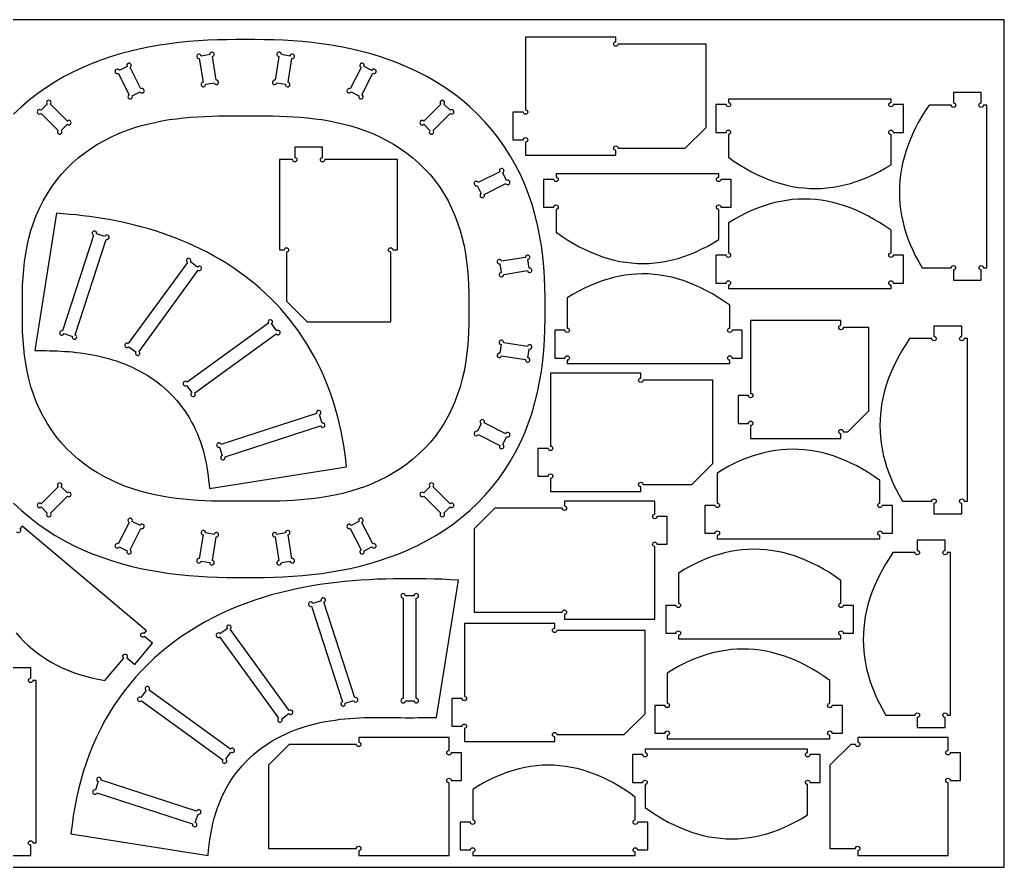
# Model space of a CAD drawing. Extents: x 0 to 2440, y -1470 to 1220.
# Drawn here: x 1023 to 2440, y 0 to 1220 of the extents above; entities that cross this region are included whole.
import ezdxf

# ---------------------------------------------------------------- set-up
doc = ezdxf.new("R2010")
doc.units = 0
doc.layers.add('CUT', color=1, linetype='Continuous')
doc.layers.add('REFERENCE-SHEET', color=8, linetype='Continuous')

msp = doc.modelspace()

# ---------------------------------------------------------------- linework, layer by layer
at = {"layer": 'CUT'}
msp.add_lwpolyline([(1014.5, 524.2), (1025.6, 513.7), (1037.2, 503.9), (1049.2, 494.6), (1061.6, 485.9), (1074.3, 477.8), (1087.4, 470.3), (1100.6, 463.4), (1114.1, 457.1), (1127.7, 451.4), (1141.5, 446.2), (1155.3, 441.5), (1169.2, 437.3), (1183.2, 433.6), (1197.1, 430.3), (1211.1, 427.5), (1225, 425.1), (1238.9, 423.1), (1252.7, 421.4), (1266.5, 420), (1280.3, 418.9), (1293.9, 418.1), (1307.6, 417.6), (1321.1, 417.2), (1334.7, 417), (1348.2, 417), (1361.7, 417), (1375.3, 417.2), (1388.8, 417.6), (1402.5, 418.1), (1416.1, 418.9), (1429.9, 420), (1443.7, 421.4), (1457.5, 423.1), (1471.4, 425.1), (1485.3, 427.5), (1499.3, 430.3), (1513.2, 433.6), (1527.2, 437.3), (1541.1, 441.5), (1554.9, 446.2), (1568.7, 451.4), (1582.3, 457.1), (1595.8, 463.4), (1609, 470.3), (1622.1, 477.8), (1634.8, 485.9), (1647.2, 494.6), (1659.2, 503.9), (1670.8, 513.7), (1681.9, 524.2), (1692.5, 535.2), (1702.6, 546.7), (1712, 558.8), (1720.9, 571.3), (1729.1, 584.3), (1736.7, 597.6), (1743.6, 611.3), (1749.9, 625.4), (1755.4, 639.7), (1760.4, 654.2), (1764.6, 668.9), (1768.3, 683.7), (1771.4, 698.7), (1773.9, 713.7), (1775.8, 728.8), (1777.3, 743.9), (1778.4, 759), (1779, 774.1), (1779.3, 789.1), (1779.4, 804.2), (1779.3, 819.3), (1779, 834.3), (1778.4, 849.4), (1777.3, 864.5), (1775.8, 879.6), (1773.9, 894.7), (1771.4, 909.7), (1768.3, 924.7), (1764.6, 939.5), (1760.4, 954.2), (1755.4, 968.7), (1749.9, 983), (1743.6, 997.1), (1736.7, 1010.8), (1729.1, 1024.1), (1720.9, 1037.1), (1712, 1049.6), (1702.6, 1061.7), (1692.5, 1073.2), (1681.9, 1084.2), (1670.8, 1094.7), (1659.2, 1104.5), (1647.2, 1113.8), (1634.8, 1122.5), (1622.1, 1130.6), (1609, 1138.1), (1595.8, 1145), (1582.3, 1151.3), (1568.7, 1157), (1554.9, 1162.2), (1541.1, 1166.9), (1527.2, 1171.1), (1513.2, 1174.8), (1499.3, 1178.1), (1485.3, 1180.9), (1471.4, 1183.3), (1457.5, 1185.3), (1443.7, 1187), (1429.9, 1188.4), (1416.1, 1189.5), (1402.5, 1190.3), (1388.8, 1190.8), (1375.3, 1191.2), (1361.7, 1191.4), (1348.2, 1191.4), (1334.7, 1191.4), (1321.1, 1191.2), (1307.6, 1190.8), (1293.9, 1190.3), (1280.3, 1189.5), (1266.5, 1188.4), (1252.7, 1187), (1238.9, 1185.3), (1225, 1183.3), (1211.1, 1180.9), (1197.1, 1178.1), (1183.2, 1174.8), (1169.2, 1171.1), (1155.3, 1166.9), (1141.5, 1162.2), (1127.7, 1157), (1114.1, 1151.3), (1100.6, 1145), (1087.4, 1138.1), (1074.3, 1130.6), (1061.6, 1122.5), (1049.2, 1113.8), (1037.2, 1104.5), (1025.6, 1094.7), (1014.5, 1084.2)], dxfattribs=at)
for points in [[(1751, 1195), (1751, 1090.2, -0.414214), (1754.2, 1087, -0.414214), (1751, 1083.8, -0.414214), (1747.8, 1087), (1733, 1087), (1733, 1047), (1747.8, 1047, -0.414214), (1751, 1050.2, -0.414214), (1754.2, 1047, -0.414214), (1751, 1043.8), (1751, 1025), (1881, 1025), (1881, 1031.8, -0.414214), (1877.8, 1035, -0.414214), (1881, 1038.2, -0.414214), (1884.2, 1035), (1981, 1035), (2011, 1065), (2011, 1185), (1884.2, 1185, -0.414214), (1881, 1181.8, -0.414214), (1877.8, 1185, -0.414214), (1881, 1188.2), (1881, 1195)], [(1303.1, 1129.2, 0.414214), (1306.8, 1126.5, 0.414214), (1309.4, 1130.2, 0.414214), (1305.8, 1132.8), (1300.4, 1167, 0.414214), (1303, 1170.7, 0.414214), (1299.4, 1173.3, 0.414214), (1296.7, 1169.7), (1284.2, 1167.7, 0.414214), (1280.6, 1170.4, 0.414214), (1277.9, 1166.7, 0.414214), (1281.6, 1164), (1287, 1129.9, 0.414214), (1284.3, 1126.2, 0.414214), (1288, 1123.5, 0.414214), (1290.7, 1127.2)], [(1405.7, 1127.2, 0.414214), (1408.4, 1123.5, 0.414214), (1412.1, 1126.2, 0.414214), (1409.4, 1129.9), (1414.8, 1164, 0.414214), (1418.5, 1166.7, 0.414214), (1415.8, 1170.4, 0.414214), (1412.2, 1167.7), (1399.7, 1169.7, 0.414214), (1397, 1173.3, 0.414214), (1393.4, 1170.7, 0.414214), (1396, 1167), (1390.6, 1132.8, 0.414214), (1387, 1130.2, 0.414214), (1389.6, 1126.5, 0.414214), (1393.3, 1129.2)], [(1196.3, 1116.3, 0.414214), (1200.6, 1114.9, 0.414214), (1202, 1119.2, 0.414214), (1197.7, 1120.6), (1182, 1151.4, 0.414214), (1183.4, 1155.7, 0.414214), (1179.1, 1157.1, 0.414214), (1177.7, 1152.8), (1166.4, 1147.1, 0.414214), (1162.1, 1148.5, 0.414214), (1160.7, 1144.2, 0.414214), (1165, 1142.8), (1180.7, 1111.9, 0.414214), (1179.3, 1107.6, 0.414214), (1183.6, 1106.2, 0.414214), (1185, 1110.5)], [(1511.4, 1110.5, 0.414214), (1512.8, 1106.2, 0.414214), (1517.1, 1107.6, 0.414214), (1515.7, 1111.9), (1531.4, 1142.8, 0.414214), (1535.7, 1144.2, 0.414214), (1534.3, 1148.5, 0.414214), (1530, 1147.1), (1518.7, 1152.8, 0.414214), (1517.3, 1157.1, 0.414214), (1513, 1155.7, 0.414214), (1514.4, 1151.4), (1498.7, 1120.6, 0.414214), (1494.4, 1119.2, 0.414214), (1495.8, 1114.9, 0.414214), (1500.1, 1116.3)], [(2043, 1105.8), (2043, 1101, -0.414214), (2046.2, 1097.8, -0.414214), (2043, 1094.6, -0.414214), (2039.8, 1097.8), (2025, 1097.8), (2025, 1057.8), (2039.8, 1057.8, -0.414214), (2043, 1061, -0.414214), (2046.2, 1057.8, -0.414214), (2043, 1054.6), (2043, 1021.9), (2051.4, 1016.1), (2059.7, 1010.7), (2068.1, 1005.7), (2076.4, 1001.1), (2084.8, 996.9), (2093.1, 993.1), (2101.5, 989.7), (2109.9, 986.7), (2118.2, 984.1), (2126.6, 981.9), (2134.9, 980.1), (2143.3, 978.7), (2151.6, 977.8), (2160, 977.2), (2168.4, 977), (2176.7, 977.2), (2185.1, 977.9), (2193.4, 978.9), (2201.8, 980.3), (2210.1, 982.1), (2218.5, 984.4), (2226.9, 987), (2235.2, 990.1), (2243.6, 993.5), (2251.9, 997.4), (2260.3, 1001.6), (2268.6, 1006.3), (2277, 1011.3), (2277, 1054.6, -0.414214), (2273.8, 1057.8, -0.414214), (2277, 1061, -0.414214), (2280.2, 1057.8), (2295, 1057.8), (2295, 1097.8), (2280.2, 1097.8, -0.414214), (2277, 1094.6, -0.414214), (2273.8, 1097.8, -0.414214), (2277, 1101), (2277, 1105.8)], [(2414.8, 1097), (2410, 1097, -0.414214), (2406.8, 1093.8, -0.414214), (2403.6, 1097, -0.414214), (2406.8, 1100.2), (2406.8, 1115), (2366.8, 1115), (2366.8, 1100.2, -0.414214), (2370, 1097, -0.414214), (2366.8, 1093.8, -0.414214), (2363.6, 1097), (2331.7, 1097), (2326.1, 1088.6), (2321, 1080.3), (2316.2, 1071.9), (2311.9, 1063.6), (2307.9, 1055.2), (2304.3, 1046.9), (2301.1, 1038.5), (2298.2, 1030.1), (2295.7, 1021.8), (2293.7, 1013.4), (2292, 1005.1), (2290.7, 996.7), (2289.7, 988.4), (2289.2, 980), (2289, 971.6), (2289.2, 963.3), (2289.8, 954.9), (2290.8, 946.6), (2292.1, 938.2), (2293.9, 929.9), (2296, 921.5), (2298.5, 913.1), (2301.4, 904.8), (2304.7, 896.4), (2308.3, 888.1), (2312.4, 879.7), (2316.8, 871.4), (2321.6, 863), (2363.6, 863, -0.414214), (2366.8, 866.2, -0.414214), (2370, 863, -0.414214), (2366.8, 859.8), (2366.8, 845), (2406.8, 845), (2406.8, 859.8, -0.414214), (2403.6, 863, -0.414214), (2406.8, 866.2, -0.414214), (2410, 863), (2414.8, 863)], [(1091.8, 1069.5, 0.414214), (1096.3, 1069.5, 0.414214), (1096.3, 1074, 0.414214), (1091.8, 1074), (1067.3, 1098.5, 0.414214), (1067.3, 1103, 0.414214), (1062.8, 1103, 0.414214), (1062.8, 1098.5), (1053.9, 1089.6, 0.414214), (1049.4, 1089.6, 0.414214), (1049.4, 1085.1, 0.414214), (1053.9, 1085.1), (1078.4, 1060.6, 0.414214), (1078.4, 1056.1, 0.414214), (1082.9, 1056.1, 0.414214), (1082.9, 1060.6)], [(1613.5, 1060.6, 0.414214), (1613.5, 1056.1, 0.414214), (1618, 1056.1, 0.414214), (1618, 1060.6), (1642.5, 1085.1, 0.414214), (1647, 1085.1, 0.414214), (1647, 1089.6, 0.414214), (1642.5, 1089.6), (1633.6, 1098.5, 0.414214), (1633.6, 1103, 0.414214), (1629.1, 1103, 0.414214), (1629.1, 1098.5), (1604.6, 1074, 0.414214), (1600.1, 1074, 0.414214), (1600.1, 1069.5, 0.414214), (1604.6, 1069.5)], [(1567, 1018.6), (1462.2, 1018.6, -0.414214), (1459, 1015.4, -0.414214), (1455.8, 1018.6, -0.414214), (1459, 1021.8), (1459, 1036.6), (1419, 1036.6), (1419, 1021.8, -0.414214), (1422.2, 1018.6, -0.414214), (1419, 1015.4, -0.414214), (1415.8, 1018.6), (1397, 1018.6), (1397, 888.6), (1403.8, 888.6, -0.414214), (1407, 891.8, -0.414214), (1410.2, 888.6, -0.414214), (1407, 885.4), (1407, 815), (1437, 785), (1557, 785), (1557, 885.4, -0.414214), (1553.8, 888.6, -0.414214), (1557, 891.8, -0.414214), (1560.2, 888.6), (1567, 888.6)], [(1687.4, 970, 0.414214), (1686, 965.7, 0.414214), (1690.3, 964.3, 0.414214), (1691.7, 968.6), (1722.6, 984.3, 0.414214), (1726.9, 982.9, 0.414214), (1728.3, 987.2, 0.414214), (1723.9, 988.6), (1718.2, 999.8, 0.414214), (1719.6, 1004.1, 0.414214), (1715.3, 1005.5, 0.414214), (1713.9, 1001.2), (1683.1, 985.5, 0.414214), (1678.8, 986.9, 0.414214), (1677.4, 982.6, 0.414214), (1681.7, 981.2)], [(1795, 998.2), (1795, 993.4, -0.414214), (1798.2, 990.2, -0.414214), (1795, 987, -0.414214), (1791.8, 990.2), (1777, 990.2), (1777, 950.2), (1791.8, 950.2, -0.414214), (1795, 953.4, -0.414214), (1798.2, 950.2, -0.414214), (1795, 947), (1795, 914.2), (1803.4, 908.3), (1811.7, 902.9), (1820.1, 897.9), (1828.4, 893.2), (1836.8, 889), (1845.1, 885.2), (1853.5, 881.8), (1861.9, 878.8), (1870.2, 876.1), (1878.6, 873.9), (1886.9, 872.1), (1895.3, 870.8), (1903.6, 869.8), (1912, 869.2), (1920.4, 869), (1928.7, 869.2), (1937.1, 869.9), (1945.4, 870.9), (1953.8, 872.3), (1962.1, 874.2), (1970.5, 876.4), (1978.9, 879.1), (1987.2, 882.1), (1995.6, 885.6), (2003.9, 889.5), (2012.3, 893.7), (2020.6, 898.4), (2029, 903.5), (2029, 947, -0.414214), (2025.8, 950.2, -0.414214), (2029, 953.4, -0.414214), (2032.2, 950.2), (2047, 950.2), (2047, 990.2), (2032.2, 990.2, -0.414214), (2029, 987, -0.414214), (2025.8, 990.2, -0.414214), (2029, 993.4), (2029, 998.2)], [(2277, 833), (2277, 837.8, -0.414214), (2273.8, 841, -0.414214), (2277, 844.2, -0.414214), (2280.2, 841), (2295, 841), (2295, 881), (2280.2, 881, -0.414214), (2277, 877.8, -0.414214), (2273.8, 881, -0.414214), (2277, 884.2), (2277, 916.9), (2268.6, 922.7), (2260.3, 928.1), (2251.9, 933.1), (2243.6, 937.7), (2235.2, 941.9), (2226.9, 945.7), (2218.5, 949.1), (2210.1, 952.1), (2201.8, 954.7), (2193.4, 956.9), (2185.1, 958.7), (2176.7, 960.1), (2168.4, 961.1), (2160, 961.6), (2151.6, 961.8), (2143.3, 961.6), (2134.9, 961), (2126.6, 959.9), (2118.2, 958.5), (2109.9, 956.7), (2101.5, 954.4), (2093.1, 951.8), (2084.8, 948.8), (2076.4, 945.3), (2068.1, 941.5), (2059.7, 937.2), (2051.4, 932.6), (2043, 927.5), (2043, 884.2, -0.414214), (2046.2, 881, -0.414214), (2043, 877.8, -0.414214), (2039.8, 881), (2025, 881), (2025, 841), (2039.8, 841, -0.414214), (2043, 844.2, -0.414214), (2046.2, 841, -0.414214), (2043, 837.8), (2043, 833)], [(1099, 764.2, 0.414214), (1101.1, 760.1, 0.414214), (1105.1, 762.2, 0.414214), (1103, 766.2), (1147.7, 903.8, 0.414214), (1151.8, 905.8, 0.414214), (1149.7, 909.8, 0.414214), (1145.7, 907.8), (1133.7, 911.7, 0.414214), (1131.6, 915.7, 0.414214), (1127.6, 913.7, 0.414214), (1129.6, 909.6), (1085, 772.1, 0.414214), (1080.9, 770, 0.414214), (1083, 766, 0.414214), (1087, 768.1)], [(1715.9, 856.1, 0.414214), (1713.2, 852.4, 0.414214), (1716.9, 849.7, 0.414214), (1719.6, 853.4), (1753.7, 858.8, 0.414214), (1757.4, 856.2, 0.414214), (1760, 859.8, 0.414214), (1756.4, 862.5), (1754.4, 874.9, 0.414214), (1757.1, 878.6, 0.414214), (1753.4, 881.2, 0.414214), (1750.8, 877.6), (1716.6, 872.2, 0.414214), (1712.9, 874.8, 0.414214), (1710.3, 871.2, 0.414214), (1713.9, 868.5)], [(1190.4, 741.9, 0.414214), (1191.1, 737.4, 0.414214), (1195.6, 738.1, 0.414214), (1194.9, 742.6), (1279.9, 859.5, 0.414214), (1284.3, 860.3, 0.414214), (1283.6, 864.7, 0.414214), (1279.2, 864), (1269, 871.4, 0.414214), (1268.3, 875.9, 0.414214), (1263.8, 875.2, 0.414214), (1264.5, 870.7), (1179.5, 753.7, 0.414214), (1175, 753, 0.414214), (1175.7, 748.6, 0.414214), (1180.2, 749.3)], [(2045, 725), (2045, 729.8, -0.414214), (2041.8, 733, -0.414214), (2045, 736.2, -0.414214), (2048.2, 733), (2063, 733), (2063, 773), (2048.2, 773, -0.414214), (2045, 769.8, -0.414214), (2041.8, 773, -0.414214), (2045, 776.2), (2045, 809), (2036.6, 814.8), (2028.3, 820.3), (2019.9, 825.3), (2011.6, 829.9), (2003.2, 834.1), (1994.9, 838), (1986.5, 841.4), (1978.1, 844.4), (1969.8, 847), (1961.4, 849.2), (1953.1, 851), (1944.7, 852.4), (1936.4, 853.4), (1928, 854), (1919.6, 854.2), (1911.3, 853.9), (1902.9, 853.3), (1894.6, 852.3), (1886.2, 850.8), (1877.9, 849), (1869.5, 846.7), (1861.1, 844.1), (1852.8, 841), (1844.4, 837.5), (1836.1, 833.7), (1827.7, 829.4), (1819.4, 824.7), (1811, 819.6), (1811, 776.2, -0.414214), (1814.2, 773, -0.414214), (1811, 769.8, -0.414214), (1807.8, 773), (1793, 773), (1793, 733), (1807.8, 733, -0.414214), (1811, 736.2, -0.414214), (1814.2, 733, -0.414214), (1811, 729.8), (1811, 725)], [(1270.8, 683.5, 0.414214), (1270.1, 679, 0.414214), (1274.6, 678.3, 0.414214), (1275.3, 682.8), (1392.2, 767.8, 0.414214), (1396.7, 767.1, 0.414214), (1397.4, 771.6, 0.414214), (1393, 772.3), (1385.6, 782.5, 0.414214), (1386.3, 786.9, 0.414214), (1381.8, 787.6, 0.414214), (1381.1, 783.2), (1264.1, 698.2, 0.414214), (1259.6, 698.9, 0.414214), (1258.9, 694.4, 0.414214), (1263.4, 693.7)], [(2075, 787), (2075, 682.2, -0.414214), (2078.2, 679, -0.414214), (2075, 675.8, -0.414214), (2071.8, 679), (2057, 679), (2057, 639), (2071.8, 639, -0.414214), (2075, 642.2, -0.414214), (2078.2, 639, -0.414214), (2075, 635.8), (2075, 617), (2205, 617), (2205, 623.8, -0.414214), (2201.8, 627, -0.414214), (2205, 630.2, -0.414214), (2208.2, 627), (2215, 627), (2245, 657), (2245, 777), (2208.2, 777, -0.414214), (2205, 773.8, -0.414214), (2201.8, 777, -0.414214), (2205, 780.2), (2205, 787)], [(2386.8, 761), (2382, 761, -0.414214), (2378.8, 757.8, -0.414214), (2375.6, 761, -0.414214), (2378.8, 764.2), (2378.8, 779), (2338.8, 779), (2338.8, 764.2, -0.414214), (2342, 761, -0.414214), (2338.8, 757.8, -0.414214), (2335.6, 761), (2303.7, 761), (2298.1, 752.6), (2293, 744.3), (2288.2, 735.9), (2283.9, 727.6), (2279.9, 719.2), (2276.3, 710.9), (2273.1, 702.5), (2270.2, 694.1), (2267.7, 685.8), (2265.7, 677.4), (2264, 669.1), (2262.7, 660.7), (2261.7, 652.4), (2261.2, 644), (2261, 635.6), (2261.2, 627.3), (2261.8, 618.9), (2262.8, 610.6), (2264.1, 602.2), (2265.9, 593.9), (2268, 585.5), (2270.5, 577.1), (2273.4, 568.8), (2276.7, 560.4), (2280.3, 552.1), (2284.4, 543.7), (2288.8, 535.4), (2293.6, 527), (2335.6, 527, -0.414214), (2338.8, 530.2, -0.414214), (2342, 527, -0.414214), (2338.8, 523.8), (2338.8, 509), (2378.8, 509), (2378.8, 523.8, -0.414214), (2375.6, 527, -0.414214), (2378.8, 530.2, -0.414214), (2382, 527), (2386.8, 527)], [(1713.9, 739.9, 0.414214), (1710.3, 737.2, 0.414214), (1712.9, 733.6, 0.414214), (1716.6, 736.2), (1750.8, 730.8, 0.414214), (1753.4, 727.2, 0.414214), (1757.1, 729.8, 0.414214), (1754.4, 733.5), (1756.4, 745.9, 0.414214), (1760, 748.6, 0.414214), (1757.4, 752.2, 0.414214), (1753.7, 749.6), (1719.6, 755, 0.414214), (1716.9, 758.7, 0.414214), (1713.2, 756, 0.414214), (1715.9, 752.3)], [(1787, 711), (1787, 606.2, -0.414214), (1790.2, 603, -0.414214), (1787, 599.8, -0.414214), (1783.8, 603), (1769, 603), (1769, 563), (1783.8, 563, -0.414214), (1787, 566.2, -0.414214), (1790.2, 563, -0.414214), (1787, 559.8), (1787, 541), (1917, 541), (1917, 547.8, -0.414214), (1913.8, 551, -0.414214), (1917, 554.2, -0.414214), (1920.2, 551), (1990.6, 551), (2020.6, 581), (2020.6, 701), (1920.2, 701, -0.414214), (1917, 697.8, -0.414214), (1913.8, 701, -0.414214), (1917, 704.2), (1917, 711)], [(1314.7, 592.7, 0.414214), (1312.6, 588.7, 0.414214), (1316.7, 586.6, 0.414214), (1318.7, 590.6), (1456.2, 635.3, 0.414214), (1460.3, 633.3, 0.414214), (1462.3, 637.3, 0.414214), (1458.3, 639.3), (1454.4, 651.3, 0.414214), (1456.4, 655.4, 0.414214), (1452.4, 657.4, 0.414214), (1450.4, 653.4), (1312.8, 608.7, 0.414214), (1308.8, 610.8, 0.414214), (1306.7, 606.7, 0.414214), (1310.8, 604.7)], [(1681.7, 627.2, 0.414214), (1677.4, 625.8, 0.414214), (1678.8, 621.5, 0.414214), (1683.1, 622.9), (1713.9, 607.2, 0.414214), (1715.3, 602.9, 0.414214), (1719.6, 604.3, 0.414214), (1718.2, 608.6), (1723.9, 619.8, 0.414214), (1728.3, 621.2, 0.414214), (1726.9, 625.5, 0.414214), (1722.6, 624.1), (1691.7, 639.8, 0.414214), (1690.3, 644.1, 0.414214), (1686, 642.7, 0.414214), (1687.4, 638.4)], [(2261, 473), (2261, 477.8, -0.414214), (2257.8, 481, -0.414214), (2261, 484.2, -0.414214), (2264.2, 481), (2279, 481), (2279, 521), (2264.2, 521, -0.414214), (2261, 517.8, -0.414214), (2257.8, 521, -0.414214), (2261, 524.2), (2261, 556.9), (2252.6, 562.7), (2244.3, 568.1), (2235.9, 573.1), (2227.6, 577.7), (2219.2, 581.9), (2210.9, 585.7), (2202.5, 589.1), (2194.1, 592.1), (2185.8, 594.7), (2177.4, 596.9), (2169.1, 598.7), (2160.7, 600.1), (2152.4, 601.1), (2144, 601.6), (2135.6, 601.8), (2127.3, 601.6), (2118.9, 601), (2110.6, 599.9), (2102.2, 598.5), (2093.9, 596.7), (2085.5, 594.4), (2077.1, 591.8), (2068.8, 588.8), (2060.4, 585.3), (2052.1, 581.5), (2043.7, 577.2), (2035.4, 572.6), (2027, 567.5), (2027, 524.2, -0.414214), (2030.2, 521, -0.414214), (2027, 517.8, -0.414214), (2023.8, 521), (2009, 521), (2009, 481), (2023.8, 481, -0.414214), (2027, 484.2, -0.414214), (2030.2, 481, -0.414214), (2027, 477.8), (2027, 473)], [(1082.9, 547.8, 0.414214), (1082.9, 552.3, 0.414214), (1078.4, 552.3, 0.414214), (1078.4, 547.8), (1053.9, 523.3, 0.414214), (1049.4, 523.3, 0.414214), (1049.4, 518.8, 0.414214), (1053.9, 518.8), (1062.8, 509.9, 0.414214), (1062.8, 505.4, 0.414214), (1067.3, 505.4, 0.414214), (1067.3, 509.9), (1091.8, 534.4, 0.414214), (1096.3, 534.4, 0.414214), (1096.3, 538.9, 0.414214), (1091.8, 538.9)], [(1604.6, 538.9, 0.414214), (1600.1, 538.9, 0.414214), (1600.1, 534.4, 0.414214), (1604.6, 534.4), (1629.1, 509.9, 0.414214), (1629.1, 505.4, 0.414214), (1633.6, 505.4, 0.414214), (1633.6, 509.9), (1642.5, 518.8, 0.414214), (1647, 518.8, 0.414214), (1647, 523.3, 0.414214), (1642.5, 523.3), (1618, 547.8, 0.414214), (1618, 552.3, 0.414214), (1613.5, 552.3, 0.414214), (1613.5, 547.8)], [(1937, 357), (1937, 461.8, -0.414214), (1933.8, 465, -0.414214), (1937, 468.2, -0.414214), (1940.2, 465), (1955, 465), (1955, 505), (1940.2, 505, -0.414214), (1937, 501.8, -0.414214), (1933.8, 505, -0.414214), (1937, 508.2), (1937, 527), (1807, 527), (1807, 520.2, -0.414214), (1810.2, 517, -0.414214), (1807, 513.8, -0.414214), (1803.8, 517), (1707, 517), (1677, 487), (1677, 367), (1803.8, 367, -0.414214), (1807, 370.2, -0.414214), (1810.2, 367, -0.414214), (1807, 363.8), (1807, 357)], [(1185, 497.9, 0.414214), (1183.6, 502.2, 0.414214), (1179.3, 500.8, 0.414214), (1180.7, 496.5), (1165, 465.6, 0.414214), (1160.7, 464.2, 0.414214), (1162.1, 459.9, 0.414214), (1166.4, 461.3), (1177.7, 455.6, 0.414214), (1179.1, 451.3, 0.414214), (1183.4, 452.7, 0.414214), (1182, 457), (1197.7, 487.8, 0.414214), (1202, 489.2, 0.414214), (1200.6, 493.5, 0.414214), (1196.3, 492.1)], [(1500.1, 492.1, 0.414214), (1495.8, 493.5, 0.414214), (1494.4, 489.2, 0.414214), (1498.7, 487.8), (1514.4, 457, 0.414214), (1513, 452.7, 0.414214), (1517.3, 451.3, 0.414214), (1518.7, 455.6), (1530, 461.3, 0.414214), (1534.3, 459.9, 0.414214), (1535.7, 464.2, 0.414214), (1531.4, 465.6), (1515.7, 496.5, 0.414214), (1517.1, 500.8, 0.414214), (1512.8, 502.2, 0.414214), (1511.4, 497.9)], [(1290.7, 481.2, 0.414214), (1288, 484.9, 0.414214), (1284.3, 482.2, 0.414214), (1287, 478.5), (1281.6, 444.4, 0.414214), (1277.9, 441.7, 0.414214), (1280.6, 438, 0.414214), (1284.2, 440.7), (1296.7, 438.7, 0.414214), (1299.4, 435.1, 0.414214), (1303, 437.7, 0.414214), (1300.4, 441.4), (1305.8, 475.6, 0.414214), (1309.4, 478.2, 0.414214), (1306.8, 481.9, 0.414214), (1303.1, 479.2)], [(1393.3, 479.2, 0.414214), (1389.6, 481.9, 0.414214), (1387, 478.2, 0.414214), (1390.6, 475.6), (1396, 441.4, 0.414214), (1393.4, 437.7, 0.414214), (1397, 435.1, 0.414214), (1399.7, 438.7), (1412.2, 440.7, 0.414214), (1415.8, 438, 0.414214), (1418.5, 441.7, 0.414214), (1414.8, 444.4), (1409.4, 478.5, 0.414214), (1412.1, 482.2, 0.414214), (1408.4, 484.9, 0.414214), (1405.7, 481.2)], [(2362.8, 453), (2358, 453, -0.414214), (2354.8, 449.8, -0.414214), (2351.6, 453, -0.414214), (2354.8, 456.2), (2354.8, 471), (2314.8, 471), (2314.8, 456.2, -0.414214), (2318, 453, -0.414214), (2314.8, 449.8, -0.414214), (2311.6, 453), (2279.7, 453), (2274.1, 444.6), (2269, 436.3), (2264.2, 427.9), (2259.9, 419.6), (2255.9, 411.2), (2252.3, 402.9), (2249.1, 394.5), (2246.2, 386.1), (2243.7, 377.8), (2241.7, 369.4), (2240, 361.1), (2238.7, 352.7), (2237.7, 344.4), (2237.2, 336), (2237, 327.6), (2237.2, 319.3), (2237.8, 310.9), (2238.8, 302.6), (2240.1, 294.2), (2241.9, 285.9), (2244, 277.5), (2246.5, 269.1), (2249.4, 260.8), (2252.7, 252.4), (2256.3, 244.1), (2260.4, 235.7), (2264.8, 227.4), (2269.6, 219), (2311.6, 219, -0.414214), (2314.8, 222.2, -0.414214), (2318, 219, -0.414214), (2314.8, 215.8), (2314.8, 201), (2354.8, 201), (2354.8, 215.8, -0.414214), (2351.6, 219, -0.414214), (2354.8, 222.2, -0.414214), (2358, 219), (2362.8, 219)], [(2205, 329), (2205, 333.8, -0.414214), (2201.8, 337, -0.414214), (2205, 340.2, -0.414214), (2208.2, 337), (2223, 337), (2223, 377), (2208.2, 377, -0.414214), (2205, 373.8, -0.414214), (2201.8, 377, -0.414214), (2205, 380.2), (2205, 412.9), (2196.6, 418.7), (2188.3, 424.1), (2179.9, 429.1), (2171.6, 433.7), (2163.2, 437.9), (2154.9, 441.7), (2146.5, 445.1), (2138.1, 448.1), (2129.8, 450.7), (2121.4, 452.9), (2113.1, 454.7), (2104.7, 456.1), (2096.4, 457.1), (2088, 457.6), (2079.6, 457.8), (2071.3, 457.6), (2062.9, 457), (2054.6, 455.9), (2046.2, 454.5), (2037.9, 452.7), (2029.5, 450.4), (2021.1, 447.8), (2012.8, 444.8), (2004.4, 441.3), (1996.1, 437.5), (1987.7, 433.2), (1979.4, 428.6), (1971, 423.5), (1971, 380.2, -0.414214), (1974.2, 377, -0.414214), (1971, 373.8, -0.414214), (1967.8, 377), (1953, 377), (1953, 337), (1967.8, 337, -0.414214), (1971, 340.2, -0.414214), (1974.2, 337, -0.414214), (1971, 333.8), (1971, 329)], [(1503.6, 240.1, 0.414214), (1507.6, 238, 0.414214), (1509.7, 242, 0.414214), (1505.6, 244.1), (1461, 381.6, 0.414214), (1463, 385.7, 0.414214), (1459, 387.7, 0.414214), (1456.9, 383.7), (1444.9, 379.8, 0.414214), (1440.9, 381.8, 0.414214), (1438.8, 377.8, 0.414214), (1442.9, 375.8), (1487.6, 238.2, 0.414214), (1485.5, 234.2, 0.414214), (1489.5, 232.1, 0.414214), (1491.6, 236.2)], [(1590.7, 239.8, 0.414214), (1593.9, 236.6, 0.414214), (1597.1, 239.8, 0.414214), (1593.9, 243), (1593.9, 387.6, 0.414214), (1597.1, 390.8, 0.414214), (1593.9, 394, 0.414214), (1590.7, 390.8), (1578.1, 390.8, 0.414214), (1574.9, 394, 0.414214), (1571.7, 390.8, 0.414214), (1574.9, 387.6), (1574.9, 243, 0.414214), (1571.7, 239.8, 0.414214), (1574.9, 236.6, 0.414214), (1578.1, 239.8)], [(1410.4, 221.3, 0.414214), (1414.9, 220.6, 0.414214), (1415.6, 225, 0.414214), (1411.1, 225.7), (1326.1, 342.7, 0.414214), (1326.8, 347.2, 0.414214), (1322.3, 347.9, 0.414214), (1321.6, 343.4), (1311.4, 336, 0.414214), (1307, 336.7, 0.414214), (1306.3, 332.3, 0.414214), (1310.7, 331.5), (1395.7, 214.6, 0.414214), (1395, 210.1, 0.414214), (1399.5, 209.4, 0.414214), (1400.2, 213.9)], [(1663, 351), (1663, 246.2, -0.414214), (1666.2, 243, -0.414214), (1663, 239.8, -0.414214), (1659.8, 243), (1645, 243), (1645, 203), (1659.8, 203, -0.414214), (1663, 206.2, -0.414214), (1666.2, 203, -0.414214), (1663, 199.8), (1663, 181), (1793, 181), (1793, 187.8, -0.414214), (1789.8, 191, -0.414214), (1793, 194.2, -0.414214), (1796.2, 191), (1893, 191), (1923, 221), (1923, 341), (1796.2, 341, -0.414214), (1793, 337.8, -0.414214), (1789.8, 341, -0.414214), (1793, 344.2), (1793, 351)], [(2189, 185), (2189, 189.8, -0.414214), (2185.8, 193, -0.414214), (2189, 196.2, -0.414214), (2192.2, 193), (2207, 193), (2207, 233), (2192.2, 233, -0.414214), (2189, 229.8, -0.414214), (2185.8, 233, -0.414214), (2189, 236.2), (2189, 269), (2180.6, 274.8), (2172.3, 280.3), (2163.9, 285.3), (2155.6, 289.9), (2147.2, 294.1), (2138.9, 298), (2130.5, 301.4), (2122.1, 304.4), (2113.8, 307), (2105.4, 309.2), (2097.1, 311), (2088.7, 312.4), (2080.4, 313.4), (2072, 314), (2063.6, 314.2), (2055.3, 313.9), (2046.9, 313.3), (2038.6, 312.3), (2030.2, 310.8), (2021.9, 309), (2013.5, 306.7), (2005.1, 304.1), (1996.8, 301), (1988.4, 297.5), (1980.1, 293.7), (1971.7, 289.4), (1963.4, 284.7), (1955, 279.6), (1955, 236.2, -0.414214), (1958.2, 233, -0.414214), (1955, 229.8, -0.414214), (1951.8, 233), (1937, 233), (1937, 193), (1951.8, 193, -0.414214), (1955, 196.2, -0.414214), (1958.2, 193, -0.414214), (1955, 189.8), (1955, 185)], [(1327.2, 165.7, 0.414214), (1331.7, 166.4, 0.414214), (1331, 170.9, 0.414214), (1326.5, 170.2), (1209.5, 255.2, 0.414214), (1208.8, 259.6, 0.414214), (1204.3, 258.9, 0.414214), (1205, 254.5), (1197.6, 244.3, 0.414214), (1193.2, 243.6, 0.414214), (1193.9, 239.1, 0.414214), (1198.4, 239.8), (1315.3, 154.8, 0.414214), (1316, 150.3, 0.414214), (1320.5, 151, 0.414214), (1319.8, 155.5)], [(1641, 17), (1641, 121.8, -0.414214), (1637.8, 125, -0.414214), (1641, 128.2, -0.414214), (1644.2, 125), (1659, 125), (1659, 165), (1644.2, 165, -0.414214), (1641, 161.8, -0.414214), (1637.8, 165, -0.414214), (1641, 168.2), (1641, 187), (1511, 187), (1511, 180.2, -0.414214), (1514.2, 177, -0.414214), (1511, 173.8, -0.414214), (1507.8, 177), (1411, 177), (1381, 147), (1381, 27), (1507.8, 27, -0.414214), (1511, 30.2, -0.414214), (1514.2, 27, -0.414214), (1511, 23.8), (1511, 17)], [(2359, 17), (2359, 121.8, -0.414214), (2355.8, 125, -0.414214), (2359, 128.2, -0.414214), (2362.2, 125), (2377, 125), (2377, 165), (2362.2, 165, -0.414214), (2359, 161.8, -0.414214), (2355.8, 165, -0.414214), (2359, 168.2), (2359, 187), (2229, 187), (2229, 180.2, -0.414214), (2232.2, 177, -0.414214), (2229, 173.8, -0.414214), (2225.8, 177), (2219, 177), (2189, 147), (2189, 27), (2225.8, 27, -0.414214), (2229, 30.2, -0.414214), (2232.2, 27, -0.414214), (2229, 23.8), (2229, 17)], [(1923, 170.2), (1923, 165.4, -0.414214), (1926.2, 162.2, -0.414214), (1923, 159, -0.414214), (1919.8, 162.2), (1905, 162.2), (1905, 122.2), (1919.8, 122.2, -0.414214), (1923, 125.4, -0.414214), (1926.2, 122.2, -0.414214), (1923, 119), (1923, 86.2), (1931.4, 80.3), (1939.7, 74.9), (1948.1, 69.9), (1956.4, 65.2), (1964.8, 61), (1973.1, 57.2), (1981.5, 53.8), (1989.9, 50.8), (1998.2, 48.1), (2006.6, 45.9), (2014.9, 44.1), (2023.3, 42.8), (2031.6, 41.8), (2040, 41.2), (2048.4, 41), (2056.7, 41.2), (2065.1, 41.9), (2073.4, 42.9), (2081.8, 44.3), (2090.1, 46.2), (2098.5, 48.4), (2106.9, 51.1), (2115.2, 54.1), (2123.6, 57.6), (2131.9, 61.5), (2140.3, 65.7), (2148.6, 70.4), (2157, 75.5), (2157, 119, -0.414214), (2153.8, 122.2, -0.414214), (2157, 125.4, -0.414214), (2160.2, 122.2), (2175, 122.2), (2175, 162.2), (2160.2, 162.2, -0.414214), (2157, 159, -0.414214), (2153.8, 162.2, -0.414214), (2157, 165.4), (2157, 170.2)], [(1909, 17), (1909, 21.8, -0.414214), (1905.8, 25, -0.414214), (1909, 28.2, -0.414214), (1912.2, 25), (1927, 25), (1927, 65), (1912.2, 65, -0.414214), (1909, 61.8, -0.414214), (1905.8, 65, -0.414214), (1909, 68.2), (1909, 101.2), (1900.6, 107.1), (1892.3, 112.6), (1883.9, 117.7), (1875.6, 122.4), (1867.2, 126.7), (1858.9, 130.6), (1850.5, 134.1), (1842.1, 137.1), (1833.8, 139.8), (1825.4, 142), (1817.1, 143.8), (1808.7, 145.2), (1800.4, 146.2), (1792, 146.8), (1783.6, 147), (1775.3, 146.8), (1766.9, 146.1), (1758.6, 145.1), (1750.2, 143.6), (1741.9, 141.7), (1733.5, 139.5), (1725.1, 136.8), (1716.8, 133.7), (1708.4, 130.2), (1700.1, 126.2), (1691.7, 121.9), (1683.4, 117.2), (1675, 112), (1675, 68.2, -0.414214), (1678.2, 65, -0.414214), (1675, 61.8, -0.414214), (1671.8, 65), (1657, 65), (1657, 25), (1671.8, 25, -0.414214), (1675, 28.2, -0.414214), (1678.2, 25, -0.414214), (1675, 21.8), (1675, 17)], [(1279.8, 76.7, 0.414214), (1283.9, 78.7, 0.414214), (1281.8, 82.8, 0.414214), (1277.8, 80.7), (1140.2, 125.4, 0.414214), (1138.2, 129.4, 0.414214), (1134.2, 127.4, 0.414214), (1136.2, 123.3), (1132.3, 111.3, 0.414214), (1128.3, 109.3, 0.414214), (1130.3, 105.3, 0.414214), (1134.4, 107.3), (1271.9, 62.6, 0.414214), (1273.9, 58.6, 0.414214), (1278, 60.7, 0.414214), (1275.9, 64.7)]]:
    msp.add_lwpolyline(points, format="xyb", close=True, dxfattribs=at)
for points in [[(1669.4, 793), (1669.3, 781.7), (1669, 770.5), (1668.4, 759.2), (1667.5, 747.9), (1666.3, 736.6), (1664.6, 725.3), (1662.6, 714.1), (1660, 702.9), (1657, 691.8), (1653.4, 680.9), (1649.4, 670.1), (1644.7, 659.6), (1639.6, 649.3), (1633.9, 639.3), (1627.6, 629.6), (1620.9, 620.3), (1613.6, 611.4), (1605.8, 602.9), (1597.6, 594.9), (1589, 587.3), (1580.1, 580.3), (1570.8, 573.7), (1561.2, 567.6), (1551.4, 562.1), (1541.3, 557), (1531.1, 552.4), (1520.8, 548.3), (1510.4, 544.6), (1499.9, 541.4), (1489.4, 538.6), (1478.9, 536.2), (1468.5, 534.1), (1458, 532.3), (1447.7, 530.9), (1437.4, 529.7), (1427.2, 528.8), (1417, 528.1), (1407, 527.6), (1397, 527.2), (1387.2, 527), (1377.3, 527), (1367.6, 526.9), (1357.9, 527), (1348.2, 527), (1338.5, 527), (1328.8, 526.9), (1319.1, 527), (1309.2, 527), (1299.4, 527.2), (1289.4, 527.6), (1279.4, 528.1), (1269.2, 528.8), (1259, 529.7), (1248.7, 530.9), (1238.4, 532.3), (1227.9, 534.1), (1217.5, 536.2), (1207, 538.6), (1196.5, 541.4), (1186, 544.6), (1175.6, 548.3), (1165.3, 552.4), (1155.1, 557), (1145, 562.1), (1135.2, 567.6), (1125.6, 573.7), (1116.3, 580.3), (1107.4, 587.3), (1098.8, 594.9), (1090.6, 602.9), (1082.8, 611.4), (1075.5, 620.3), (1068.8, 629.6), (1062.5, 639.3), (1056.8, 649.3), (1051.7, 659.6), (1047, 670.1), (1043, 680.9), (1039.4, 691.8), (1036.4, 702.9), (1033.8, 714.1), (1031.8, 725.3), (1030.1, 736.6), (1028.9, 747.9), (1028, 759.2), (1027.4, 770.5), (1027.1, 781.7), (1027, 793), (1027, 804.2), (1027, 815.4), (1027.1, 826.7), (1027.4, 837.9), (1028, 849.2), (1028.9, 860.5), (1030.1, 871.8), (1031.8, 883.1), (1033.8, 894.3), (1036.4, 905.5), (1039.4, 916.6), (1043, 927.5), (1047, 938.3), (1051.7, 948.8), (1056.8, 959.1), (1062.5, 969.1), (1068.8, 978.8), (1075.5, 988.1), (1082.8, 997), (1090.6, 1005.5), (1098.8, 1013.5), (1107.4, 1021.1), (1116.3, 1028.1), (1125.6, 1034.7), (1135.2, 1040.8), (1145, 1046.3), (1155.1, 1051.4), (1165.3, 1056), (1175.6, 1060.1), (1186, 1063.8), (1196.5, 1067), (1207, 1069.8), (1217.5, 1072.2), (1227.9, 1074.3), (1238.4, 1076.1), (1248.7, 1077.5), (1259, 1078.7), (1269.2, 1079.6), (1279.4, 1080.3), (1289.4, 1080.8), (1299.4, 1081.2), (1309.2, 1081.4), (1319.1, 1081.4), (1328.8, 1081.5), (1338.5, 1081.4), (1348.2, 1081.4), (1357.9, 1081.4), (1367.6, 1081.5), (1377.3, 1081.4), (1387.2, 1081.4), (1397, 1081.2), (1407, 1080.8), (1417, 1080.3), (1427.2, 1079.6), (1437.4, 1078.7), (1447.7, 1077.5), (1458, 1076.1), (1468.5, 1074.3), (1478.9, 1072.2), (1489.4, 1069.8), (1499.9, 1067), (1510.4, 1063.8), (1520.8, 1060.1), (1531.1, 1056), (1541.3, 1051.4), (1551.4, 1046.3), (1561.2, 1040.8), (1570.8, 1034.7), (1580.1, 1028.1), (1589, 1021.1), (1597.6, 1013.5), (1605.8, 1005.5), (1613.6, 997), (1620.9, 988.1), (1627.6, 978.8), (1633.9, 969.1), (1639.6, 959.1), (1644.7, 948.8), (1649.4, 938.3), (1653.4, 927.5), (1657, 916.6), (1660, 905.5), (1662.6, 894.3), (1664.6, 883.1), (1666.3, 871.8), (1667.5, 860.5), (1668.4, 849.2), (1669, 837.9), (1669.3, 826.7), (1669.4, 815.4), (1669.4, 804.2)], [(1493.6, 576.3), (1492.4, 586.6), (1491.1, 596.9), (1489.5, 607.1), (1487.7, 617.4), (1485.7, 627.6), (1483.5, 637.7), (1481, 647.9), (1478.2, 657.9), (1475.2, 667.9), (1472, 677.9), (1468.5, 687.7), (1464.7, 697.5), (1460.6, 707.1), (1456.3, 716.7), (1451.8, 726.1), (1446.9, 735.4), (1441.8, 744.5), (1436.4, 753.5), (1430.8, 762.3), (1424.9, 771), (1418.7, 779.4), (1412.4, 787.7), (1405.7, 795.8), (1398.9, 803.7), (1391.8, 811.3), (1384.5, 818.7), (1377, 826), (1369.3, 833), (1361.4, 839.7), (1353.4, 846.2), (1345.2, 852.5), (1336.8, 858.6), (1328.3, 864.4), (1319.6, 869.9), (1310.9, 875.3), (1302, 880.3), (1293, 885.2), (1283.9, 889.8), (1274.8, 894.2), (1265.5, 898.4), (1256.2, 902.3), (1246.9, 906), (1237.5, 909.5), (1228.1, 912.8), (1218.6, 915.9), (1209.1, 918.8), (1199.6, 921.5), (1190.1, 924), (1180.6, 926.3), (1171.1, 928.4), (1161.5, 930.4), (1152, 932.2), (1142.5, 933.8), (1133, 935.3), (1123.5, 936.6), (1114, 937.8), (1104.6, 938.9), (1095.1, 939.8), (1085.7, 940.6), (1076.3, 941.3), (1045, 743.8), (1050.3, 743.8), (1055.6, 743.8), (1060.9, 743.7), (1066.3, 743.6), (1071.7, 743.5), (1077.2, 743.3), (1082.7, 743), (1088.2, 742.6), (1093.8, 742.2), (1099.4, 741.7), (1105, 741.1), (1110.7, 740.4), (1116.4, 739.6), (1122.1, 738.7), (1127.8, 737.7), (1133.6, 736.6), (1139.3, 735.3), (1145.1, 733.9), (1150.9, 732.3), (1156.6, 730.6), (1162.3, 728.8), (1168.1, 726.8), (1173.8, 724.6), (1179.4, 722.3), (1185, 719.8), (1190.5, 717.2), (1196, 714.3), (1201.4, 711.3), (1206.7, 708.2), (1212, 704.8), (1217.1, 701.3), (1222.1, 697.6), (1227, 693.7), (1231.7, 689.7), (1236.4, 685.4), (1240.8, 681.1), (1245.2, 676.5), (1249.3, 671.8), (1253.3, 667), (1257.2, 662), (1260.8, 656.9), (1264.3, 651.7), (1267.6, 646.3), (1270.6, 640.9), (1273.6, 635.3), (1276.3, 629.6), (1278.8, 623.9), (1281.1, 618.1), (1283.3, 612.2), (1285.3, 606.2), (1287.1, 600.2), (1288.7, 594.1), (1290.1, 588.1), (1291.4, 581.9), (1292.5, 575.8), (1293.5, 569.7), (1294.3, 563.5), (1295, 557.3), (1295.6, 551.2), (1296.1, 545)], [(1654.4, 413.3), (1642.7, 414), (1631, 414.5), (1619.3, 414.9), (1607.6, 415.1), (1596, 415.3), (1584.4, 415.3), (1572.7, 415.3), (1561.1, 415.1), (1549.4, 414.9), (1537.7, 414.5), (1526, 414), (1514.3, 413.3), (1502.6, 412.4), (1490.8, 411.4), (1479, 410.1), (1467.1, 408.6), (1455.2, 407), (1443.4, 405), (1431.5, 402.9), (1419.5, 400.4), (1407.6, 397.7), (1395.7, 394.7), (1383.8, 391.5), (1372, 387.9), (1360.2, 384), (1348.4, 379.8), (1336.7, 375.3), (1325.1, 370.4), (1313.5, 365.1), (1302.1, 359.5), (1290.9, 353.6), (1279.7, 347.3), (1268.8, 340.6), (1258, 333.5), (1247.5, 326), (1237.2, 318.2), (1227.2, 310), (1217.4, 301.5), (1208, 292.6), (1198.8, 283.3), (1190, 273.7), (1181.5, 263.8), (1173.4, 253.5), (1165.7, 243), (1158.4, 232.1), (1151.5, 221), (1144.9, 209.7), (1138.8, 198.1), (1133.2, 186.3), (1127.9, 174.3), (1123, 162.2), (1118.6, 149.9), (1114.6, 137.5), (1111, 124.9), (1107.7, 112.3), (1104.9, 99.6), (1102.4, 86.8), (1100.3, 74), (1098.5, 61.2), (1097, 48.3), (1294.5, 17), (1295.1, 24.7), (1295.9, 32.4), (1296.9, 40.1), (1298.1, 47.8), (1299.5, 55.5), (1301.2, 63.1), (1303.1, 70.7), (1305.3, 78.2), (1307.8, 85.6), (1310.6, 93), (1313.7, 100.2), (1317, 107.3), (1320.7, 114.2), (1324.7, 121), (1328.9, 127.6), (1333.4, 134), (1338.3, 140.2), (1343.3, 146.2), (1348.7, 152), (1354.2, 157.4), (1360, 162.7), (1366, 167.7), (1372.3, 172.4), (1378.6, 176.8), (1385.2, 181), (1391.9, 184.9), (1398.7, 188.5), (1405.6, 191.8), (1412.6, 194.9), (1419.7, 197.7), (1426.8, 200.3), (1434, 202.6), (1441.2, 204.7), (1448.4, 206.6), (1455.6, 208.2), (1462.8, 209.7), (1469.9, 211), (1477.1, 212), (1484.2, 213), (1491.2, 213.7), (1498.2, 214.3), (1505.2, 214.8), (1512, 215.2), (1518.9, 215.5), (1525.6, 215.6), (1532.3, 215.7), (1539, 215.8), (1545.6, 215.8), (1552.1, 215.7), (1558.7, 215.6), (1565.1, 215.5), (1571.5, 215.4), (1578, 215.3), (1584.4, 215.3), (1590.7, 215.3), (1597.2, 215.4), (1603.6, 215.5), (1610, 215.6), (1616.6, 215.7), (1623.1, 215.8)]]:
    msp.add_lwpolyline(points, close=True, dxfattribs=at)
for points in [[(1017.9, 337.6), (1023.5, 331.3), (1029.3, 325.2), (1035.3, 319.4), (1041.6, 313.9), (1048.1, 308.7), (1054.9, 303.8), (1062, 299.1), (1069.2, 294.8), (1076.8, 290.8), (1084.5, 287), (1092.5, 283.6), (1100.8, 280.4), (1109.3, 277.5), (1118.1, 275), (1127, 272.7), (1136.3, 270.7), (1145.8, 269), (1172.8, 301.2, -0.414214), (1172.4, 305.7, -0.414214), (1176.9, 306.1, -0.414214), (1177.3, 301.6), (1188.7, 292.1), (1214.4, 322.7), (1203, 332.3, -0.414214), (1198.5, 331.9, -0.414214), (1198.1, 336.4, -0.414214), (1202.6, 336.8), (1205.7, 340.4), (1026.5, 490.9), (1023.4, 487.2, -0.414214), (1023.8, 482.7, -0.414214), (1019.3, 482.3, -0.414214)], [(999, 17), (1039, 17), (1039, 31.8, -0.414214), (1035.8, 35, -0.414214), (1039, 38.2, -0.414214), (1042.2, 35), (1047, 35), (1047, 269), (1042.2, 269, -0.414214), (1039, 265.8, -0.414214), (1035.8, 269, -0.414214), (1039, 272.2), (1039, 287), (999, 287)]]:
    msp.add_lwpolyline(points, format="xyb", dxfattribs=at)
at = {"layer": 'REFERENCE-SHEET'}
msp.add_lwpolyline([(0, 0), (2440, 0), (2440, 1220), (0, 1220)], close=True, dxfattribs=at)

doc.saveas('drawing.dxf')
